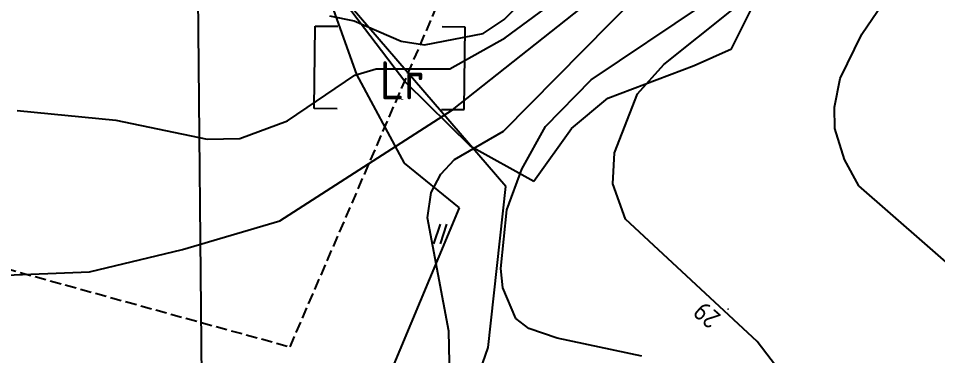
# Model space of a CAD drawing. Header units: metres. Extents: x 139929 to 142176, y 6401995 to 6404420.
# Drawn here: x 140509.2 to 140581.7, y 6402255.3 to 6402281.9 of the extents above; entities that cross this region are included whole.
import ezdxf
from ezdxf.enums import TextEntityAlignment as Align

# ---------------------------------------------------------------- set-up
doc = ezdxf.new("R2010")
doc.units = ezdxf.units.M
doc.header["$LTSCALE"] = 0.5
doc.linetypes.add('DASHED', pattern=[0.75, 0.5, -0.25])
doc.linetypes.add('DGN Style 3', pattern=[2.464518, 1.76037, -0.704148])
doc.layers.get('0').update_dxf_attribs({"color": 1})
doc.layers.add('FAS_HAKPARENTES', color=250, linetype='Continuous', lineweight=18)
for name, color, linetype in [('M-BEF-MARKLINJE', 4, 'Continuous'), ('M-BEF-NIVÅKURVA-PRIMÄR-0.5M', 12, 'Continuous'), ('M-BEF-NIVÅKURVA-PRIMÄR-1.0M', 12, 'Continuous'), ('M-BEF-TELE-INFO', 4, 'Continuous'), ('M-GR-RÄTTIGHETSGRÄNS', 3, 'DASHED')]:
    doc.layers.add(name, color=color, linetype=linetype)
doc.styles.add('ISO', font='iso.shx', dxfattribs={"height": 2.5})
picture_1 = doc.add_image_def('image1.png', size_in_pixel=(962, 792))

# ---------------------------------------------------------------- blocks, each defined once
blk = doc.blocks.new('osynlig cirkel')
blk.add_circle((0, 0), 0.005)
blk = doc.blocks.new('OSYNLIG')
blk.add_blockref('osynlig cirkel', (0, 0))
blk = doc.blocks.new('PRI_M_ÅKER')
for points in [[(0.259, 1.556, 0), (-0.259, 0, 0)], [(0.778, 1.556, 0), (0.259, 0, 0)]]:
    blk.add_polyline3d(points)
blk = doc.blocks.new('PRI_V_POLLARE')
blk.add_circle((0, 0), 0.2)
blk = doc.blocks.new('PRI_NIVÅ_HÖJDPKT')
at = {"color": 0, "linetype": 'Continuous', "lineweight": -3}
blk.add_circle((183, 184), 0.0005, dxfattribs=at)

msp = doc.modelspace()

# ---------------------------------------------------------------- linework, layer by layer
at = {"layer": 'FAS_HAKPARENTES', "color": 1, "linetype": 'Continuous', "lineweight": -3}
for p, q in [((140532.548, 6402274.8), (140532.615, 6402281.3)), ((140532.615, 6402281.3), (140534.415, 6402281.281)), ((140544.428, 6402281.215), (140542.628, 6402281.233)), ((140544.361, 6402274.715), (140544.428, 6402281.215)), ((140534.348, 6402274.782), (140532.548, 6402274.8)), ((140542.561, 6402274.734), (140544.361, 6402274.715))]:
    msp.add_line(p, q, dxfattribs=at)
at = {"layer": 'FAS_HAKPARENTES', "lineweight": -3}
for p, q in [((140532.548, 6402274.8), (140532.615, 6402281.3)), ((140532.615, 6402281.3), (140534.415, 6402281.281)), ((140544.428, 6402281.215), (140542.628, 6402281.233)), ((140544.361, 6402274.715), (140544.428, 6402281.215)), ((140534.348, 6402274.782), (140532.548, 6402274.8)), ((140542.561, 6402274.734), (140544.361, 6402274.715))]:
    msp.add_line(p, q, dxfattribs=at)
at = {"layer": 'M-BEF-MARKLINJE', "lineweight": -3, "ltscale": 0.8}
for p, q in [((140547.628, 6402268.666), (140528.326, 6402291.118)), ((140546.25, 6402255.985), (140547.628, 6402268.666)), ((140541.515, 6402242.336), (140546.25, 6402255.985))]:
    msp.add_line(p, q, dxfattribs=at)
at = {"layer": 'M-BEF-MARKLINJE'}
for p, q in [((140533.163, 6402285.044), (140535.888, 6402277.475)), ((140533.655, 6402284.895, 31.925), (140539.76, 6402276.864, 31.18)), ((140565.422, 6402279.511, 28.946), (140567.642, 6402283.934, 29.088)), ((140562.472, 6402278.182, 28.94), (140565.422, 6402279.511, 28.946)), ((140555.678, 6402275.624, 29.065), (140562.472, 6402278.182, 28.94)), ((140535.888, 6402277.475), (140539.641, 6402270.501)), ((140539.76, 6402276.864, 31.18), (140544.834, 6402271.864, 30.441)), ((140552.807, 6402273.228, 29.44), (140555.678, 6402275.624, 29.065)), ((140549.847, 6402269.087, 29.599), (140552.807, 6402273.228, 29.44)), ((140544.834, 6402271.864, 30.441), (140549.847, 6402269.087, 29.599)), ((140539.641, 6402270.501), (140543.957, 6402266.974)), ((140543.957, 6402266.974), (140538.563, 6402254.043))]:
    msp.add_line(p, q, dxfattribs=at)
at = {"layer": 'M-BEF-MARKLINJE', "lineweight": -3}
for p, q in [((140533.655, 6402284.895), (140539.76, 6402276.864)), ((140565.422, 6402279.511), (140567.642, 6402283.934)), ((140562.472, 6402278.182), (140565.422, 6402279.511)), ((140555.678, 6402275.624), (140562.472, 6402278.182)), ((140539.76, 6402276.864), (140544.834, 6402271.864)), ((140552.807, 6402273.228), (140555.678, 6402275.624)), ((140549.847, 6402269.087), (140552.807, 6402273.228)), ((140544.834, 6402271.864), (140549.847, 6402269.087))]:
    msp.add_line(p, q, dxfattribs=at)
at = {"layer": 'M-BEF-NIVÅKURVA-PRIMÄR-0.5M', "linetype": 'Continuous', "lineweight": -3}
for p, q in [((140547.499, 6402281.813, 31.5), (140552.414, 6402286.734, 31.5)), ((140575.679, 6402280.672, 28.5), (140579.446, 6402286.228, 28.5)), ((140543.439, 6402274.71, 30.5), (140555.954, 6402284.611, 30.5)), ((140554.374, 6402277.073, 29.5), (140563.211, 6402282.997, 29.5)), ((140533.736, 6402282.116, 31.5), (140535.697, 6402281.707, 31.5)), ((140535.697, 6402281.707, 31.5), (140539.397, 6402280.117, 31.5)), ((140545.86, 6402280.719, 31.5), (140547.499, 6402281.813, 31.5)), ((140541.238, 6402279.823, 31.5), (140545.86, 6402280.719, 31.5)), ((140573.98, 6402277.176, 28.5), (140575.679, 6402280.672, 28.5)), ((140539.397, 6402280.117, 31.5), (140541.238, 6402279.823, 31.5)), ((140550.776, 6402273.384, 29.5), (140554.374, 6402277.073, 29.5)), ((140573.534, 6402274.901, 28.5), (140573.98, 6402277.176, 28.5)), ((140529.845, 6402265.946, 30.5), (140543.439, 6402274.71, 30.5)), ((140573.555, 6402273.236, 28.5), (140573.534, 6402274.901, 28.5)), ((140548.892, 6402270.016, 29.5), (140550.776, 6402273.384, 29.5)), ((140574.313, 6402270.795, 28.5), (140573.555, 6402273.236, 28.5)), ((140575.458, 6402268.72, 28.5), (140574.313, 6402270.795, 28.5)), ((140547.718, 6402266.828, 29.5), (140548.892, 6402270.016, 29.5)), ((140583.355, 6402261.818, 28.5), (140575.458, 6402268.72, 28.5)), ((140547.237, 6402262.211, 29.5), (140547.718, 6402266.828, 29.5)), ((140522.177, 6402263.689, 30.5), (140529.845, 6402265.946, 30.5)), ((140514.832, 6402261.954, 30.5), (140522.177, 6402263.689, 30.5)), ((140507.576, 6402261.661, 30.5), (140514.832, 6402261.954, 30.5)), ((140547.392, 6402260.689, 29.5), (140547.237, 6402262.211, 29.5)), ((140548.44, 6402258.265, 29.5), (140547.392, 6402260.689, 29.5)), ((140549.452, 6402257.475, 29.5), (140548.44, 6402258.265, 29.5)), ((140551.674, 6402256.708, 29.5), (140549.452, 6402257.475, 29.5)), ((140558.357, 6402255.298, 29.5), (140551.674, 6402256.708, 29.5))]:
    msp.add_line(p, q, dxfattribs=at)
at = {"layer": 'M-BEF-NIVÅKURVA-PRIMÄR-1.0M', "linetype": 'Continuous', "lineweight": -3}
for p, q in [((140547.466, 6402273.01, 30), (140559.857, 6402285.581, 30)), ((140547.59, 6402280.378, 31), (140554.508, 6402285.483, 31)), ((140560.08, 6402278.27, 29), (140565.427, 6402282.518, 29)), ((140543.229, 6402277.929, 31), (140547.59, 6402280.378, 31)), ((140535.731, 6402277.42, 31), (140537.418, 6402277.944, 31)), ((140537.418, 6402277.944, 31), (140543.229, 6402277.929, 31)), ((140558.017, 6402275.954, 29), (140560.08, 6402278.27, 29)), ((140530.447, 6402273.832, 31), (140535.731, 6402277.42, 31)), ((140556.211, 6402271.319, 29), (140558.017, 6402275.954, 29)), ((140509.143, 6402274.649, 31), (140516.925, 6402273.894, 31)), ((140516.925, 6402273.894, 31), (140524.115, 6402272.392, 31)), ((140526.679, 6402272.438, 31), (140530.447, 6402273.832, 31)), ((140543.607, 6402270.796, 30), (140547.466, 6402273.01, 30)), ((140524.115, 6402272.392, 31), (140526.679, 6402272.438, 31)), ((140556.071, 6402268.884, 29), (140556.211, 6402271.319, 29)), ((140542.516, 6402269.639, 30), (140543.607, 6402270.796, 30)), ((140541.764, 6402268.185, 30), (140542.516, 6402269.639, 30)), ((140557.07, 6402266.089, 29), (140556.071, 6402268.884, 29)), ((140541.465, 6402266.208, 30), (140541.764, 6402268.185, 30)), ((140543.137, 6402257.266, 30), (140541.465, 6402266.208, 30)), ((140567.446, 6402256.449, 29), (140557.07, 6402266.089, 29)), ((140543.368, 6402248.673, 30), (140543.137, 6402257.266, 30)), ((140569.996, 6402253.135, 29), (140567.446, 6402256.449, 29))]:
    msp.add_line(p, q, dxfattribs=at)
at = {"layer": 'M-BEF-TELE-INFO', "linetype": 'DGN Style 3'}
for p, q in [((140530.639, 6402256.028), (140550.498, 6402302.049)), ((140483.236, 6402269.1), (140530.639, 6402256.028))]:
    msp.add_line(p, q, dxfattribs=at)

# ---------------------------------------------------------------- block references
at = {"layer": 'M-BEF-MARKLINJE'}
msp.add_blockref('PRI_M_ÅKER', (140542.2, 6402264.15, 30.213), dxfattribs=at)
msp.add_blockref('PRI_M_ÅKER', (140542.2, 6402264.15, 30.213), dxfattribs=at)
at = {"layer": 'M-BEF-NIVÅKURVA-PRIMÄR-1.0M', "color": 1, "linetype": 'Continuous', "lineweight": -3, "xscale": 0.001, "yscale": 0.001, "zscale": 0.001}
msp.add_blockref('PRI_NIVÅ_HÖJDPKT', (140564.976, 6402258.819, 29), dxfattribs=at)
at = {"layer": 'M-GR-RÄTTIGHETSGRÄNS', "lineweight": -3}
msp.add_blockref('OSYNLIG', (140539.472, 6402275.529), dxfattribs=at)
at = {"layer": 'M-GR-RÄTTIGHETSGRÄNS', "color": 1, "linetype": 'Continuous', "lineweight": -3, "xscale": 0.01, "yscale": 0.01, "zscale": 0.01}
msp.add_blockref('PRI_V_POLLARE', (140539.472, 6402275.529), dxfattribs=at)

# ---------------------------------------------------------------- texts
at = {"layer": 'M-BEF-NIVÅKURVA-PRIMÄR-1.0M', "style": 'ISO'}
msp.add_text('29', height=1.5, rotation=138.942, dxfattribs=at).set_placement((140564.976, 6402258.819), align=Align.BOTTOM_LEFT)
at = {"layer": 'M-GR-RÄTTIGHETSGRÄNS', "lineweight": -3, "style": 'ISO'}
msp.add_text('Lr', height=3, dxfattribs=at).set_placement((140539.472, 6402275.529), align=Align.CENTER)

# ---------------------------------------------------------------- pictures from other files: only their frames are drawn
at = {"layer": 'Defpoints'}
image = msp.add_image(picture_1, insert=(140201.298, 6402155.02), size_in_units=(323.275, 266.147), rotation=0.54152, dxfattribs=at)
image.dxf.flags = 7

doc.saveas('drawing.dxf')
